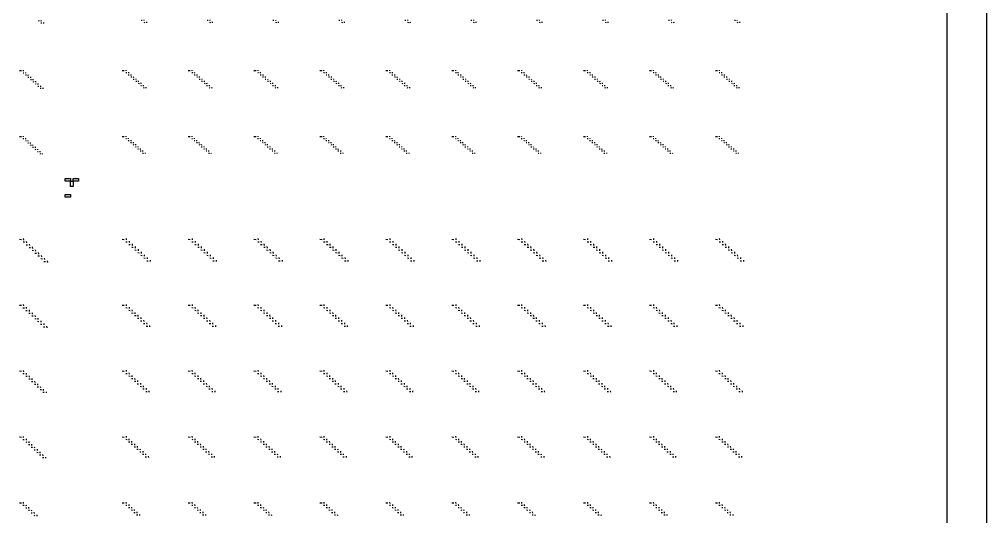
# Model space of a CAD drawing. Extents: x 0 to 300000, y 0 to 300000.
# Drawn here: x 226620 to 300000, y 150050 to 187790 of the extents above; entities that cross this region are included whole.
import ezdxf

# ---------------------------------------------------------------- set-up
doc = ezdxf.new("R2010")
doc.units = 0
doc.header["$MEASUREMENT"] = 0
doc.layers.get('0').update_dxf_attribs({"linetype": 'CONTINUOUS'})

msp = doc.modelspace()

# ---------------------------------------------------------------- linework, layer by layer
at = {"color": 7}
for p, q in [((228060, 187690), (228135, 187685)), ((228250, 187520), (228325, 187515)), ((228260, 187715), (228265, 187640)), ((228450, 187540), (228455, 187465)), ((235860, 187735), (235935, 187730)), ((236055, 187565), (236130, 187560)), ((236060, 187765), (236065, 187690)), ((236255, 187595), (236260, 187520)), ((240860, 187735), (240935, 187730)), ((241055, 187565), (241130, 187560)), ((241060, 187765), (241065, 187690)), ((241255, 187595), (241260, 187520)), ((245860, 187735), (245935, 187730)), ((246055, 187565), (246130, 187560)), ((246060, 187765), (246065, 187690)), ((246255, 187595), (246260, 187520)), ((250860, 187735), (250935, 187730)), ((251055, 187565), (251130, 187560)), ((251060, 187765), (251065, 187690)), ((251255, 187595), (251260, 187520)), ((255860, 187735), (255935, 187730)), ((256055, 187565), (256130, 187560)), ((256060, 187765), (256065, 187690)), ((256255, 187595), (256260, 187520)), ((260860, 187735), (260935, 187730)), ((261055, 187565), (261130, 187560)), ((261060, 187765), (261065, 187690)), ((261255, 187595), (261260, 187520)), ((265860, 187735), (265935, 187730)), ((266055, 187565), (266130, 187560)), ((266060, 187765), (266065, 187690)), ((266255, 187595), (266260, 187520)), ((270860, 187735), (270935, 187730)), ((271055, 187565), (271130, 187560)), ((271060, 187765), (271065, 187690)), ((271255, 187595), (271260, 187520)), ((275860, 187735), (275935, 187730)), ((276055, 187565), (276130, 187560)), ((276060, 187765), (276065, 187690)), ((276255, 187595), (276260, 187520)), ((280860, 187735), (280935, 187730)), ((281055, 187565), (281130, 187560)), ((281060, 187765), (281065, 187690)), ((281255, 187595), (281260, 187520)), ((226620, 183905), (226780, 183895)), ((226900, 183740), (226970, 183735)), ((226905, 183930), (226905, 183860)), ((227085, 183575), (227155, 183570)), ((227090, 183765), (227095, 183695)), ((227275, 183595), (227280, 183525)), ((234420, 183905), (234580, 183895)), ((234700, 183750), (234770, 183745)), ((234705, 183940), (234705, 183870)), ((234885, 183585), (234955, 183580)), ((234890, 183775), (234895, 183705)), ((235080, 183610), (235085, 183540)), ((235265, 183450), (235270, 183380)), ((239420, 183905), (239580, 183895)), ((239700, 183750), (239770, 183745)), ((239705, 183940), (239705, 183870)), ((239885, 183585), (239955, 183580)), ((239890, 183775), (239895, 183705)), ((240080, 183610), (240085, 183540)), ((240265, 183450), (240270, 183380)), ((244420, 183905), (244580, 183895)), ((244700, 183750), (244770, 183745)), ((244705, 183940), (244705, 183870)), ((244885, 183585), (244955, 183580)), ((244890, 183775), (244895, 183705)), ((245080, 183610), (245085, 183540)), ((245265, 183450), (245270, 183380)), ((249420, 183905), (249580, 183895)), ((249700, 183750), (249770, 183745)), ((249705, 183940), (249705, 183870)), ((249885, 183585), (249955, 183580)), ((249890, 183775), (249895, 183705)), ((250080, 183610), (250085, 183540)), ((250265, 183450), (250270, 183380)), ((254420, 183905), (254580, 183895)), ((254700, 183750), (254770, 183745)), ((254705, 183940), (254705, 183870)), ((254885, 183585), (254955, 183580)), ((254890, 183775), (254895, 183705)), ((255080, 183610), (255085, 183540)), ((255265, 183450), (255270, 183380)), ((259420, 183905), (259580, 183895)), ((259700, 183750), (259770, 183745)), ((259705, 183940), (259705, 183870)), ((259885, 183585), (259955, 183580)), ((259890, 183775), (259895, 183705)), ((260080, 183610), (260085, 183540)), ((260265, 183450), (260270, 183380)), ((264420, 183905), (264580, 183895)), ((264700, 183750), (264770, 183745)), ((264705, 183940), (264705, 183870)), ((264885, 183585), (264955, 183580)), ((264890, 183775), (264895, 183705)), ((265080, 183610), (265085, 183540)), ((265265, 183450), (265270, 183380)), ((269420, 183905), (269580, 183895)), ((269700, 183750), (269770, 183745)), ((269705, 183940), (269705, 183870)), ((269885, 183585), (269955, 183580)), ((269890, 183775), (269895, 183705)), ((270080, 183610), (270085, 183540)), ((270265, 183450), (270270, 183380)), ((274420, 183905), (274580, 183895)), ((274700, 183750), (274770, 183745)), ((274705, 183940), (274705, 183870)), ((274885, 183585), (274955, 183580)), ((274890, 183775), (274895, 183705)), ((275080, 183610), (275085, 183540)), ((275265, 183450), (275270, 183380)), ((279420, 183905), (279580, 183895)), ((279700, 183750), (279770, 183745)), ((279705, 183940), (279705, 183870)), ((279885, 183585), (279955, 183580)), ((279890, 183775), (279895, 183705)), ((280080, 183610), (280085, 183540)), ((280265, 183450), (280270, 183380)), ((227275, 183405), (227340, 183400)), ((227460, 183235), (227530, 183230)), ((227465, 183425), (227470, 183355)), ((227645, 183065), (227715, 183060)), ((227650, 183255), (227655, 183185)), ((227835, 182900), (227905, 182895)), ((227840, 183090), (227845, 183020)), ((228020, 182730), (228090, 182725)), ((228025, 182920), (228030, 182850)), ((228215, 182750), (228220, 182680)), ((235075, 183420), (235145, 183415)), ((235260, 183260), (235330, 183255)), ((235450, 183095), (235520, 183090)), ((235455, 183285), (235460, 183215)), ((235635, 182935), (235705, 182930)), ((235640, 183125), (235645, 183055)), ((235825, 182770), (235895, 182765)), ((235830, 182960), (235835, 182890)), ((236015, 182795), (236020, 182725)), ((240075, 183420), (240145, 183415)), ((240260, 183260), (240330, 183255)), ((240450, 183095), (240520, 183090)), ((240455, 183285), (240460, 183215)), ((240635, 182935), (240705, 182930)), ((240640, 183125), (240645, 183055)), ((240825, 182770), (240895, 182765)), ((240830, 182960), (240835, 182890)), ((241015, 182795), (241020, 182725)), ((245075, 183420), (245145, 183415)), ((245260, 183260), (245330, 183255)), ((245450, 183095), (245520, 183090)), ((245455, 183285), (245460, 183215)), ((245635, 182935), (245705, 182930)), ((245640, 183125), (245645, 183055)), ((245825, 182770), (245895, 182765)), ((245830, 182960), (245835, 182890)), ((246015, 182795), (246020, 182725)), ((250075, 183420), (250145, 183415)), ((250260, 183260), (250330, 183255)), ((250450, 183095), (250520, 183090)), ((250455, 183285), (250460, 183215)), ((250635, 182935), (250705, 182930)), ((250640, 183125), (250645, 183055)), ((250825, 182770), (250895, 182765)), ((250830, 182960), (250835, 182890)), ((251015, 182795), (251020, 182725)), ((255075, 183420), (255145, 183415)), ((255260, 183260), (255330, 183255)), ((255450, 183095), (255520, 183090)), ((255455, 183285), (255460, 183215)), ((255635, 182935), (255705, 182930)), ((255640, 183125), (255645, 183055)), ((255825, 182770), (255895, 182765)), ((255830, 182960), (255835, 182890)), ((256015, 182795), (256020, 182725)), ((260075, 183420), (260145, 183415)), ((260260, 183260), (260330, 183255)), ((260450, 183095), (260520, 183090)), ((260455, 183285), (260460, 183215)), ((260635, 182935), (260705, 182930)), ((260640, 183125), (260645, 183055)), ((260825, 182770), (260895, 182765)), ((260830, 182960), (260835, 182890)), ((261015, 182795), (261020, 182725)), ((265075, 183420), (265145, 183415)), ((265260, 183260), (265330, 183255)), ((265450, 183095), (265520, 183090)), ((265455, 183285), (265460, 183215)), ((265635, 182935), (265705, 182930)), ((265640, 183125), (265645, 183055)), ((265825, 182770), (265895, 182765)), ((265830, 182960), (265835, 182890)), ((266015, 182795), (266020, 182725)), ((270075, 183420), (270145, 183415)), ((270260, 183260), (270330, 183255)), ((270450, 183095), (270520, 183090)), ((270455, 183285), (270460, 183215)), ((270635, 182935), (270705, 182930)), ((270640, 183125), (270645, 183055)), ((270825, 182770), (270895, 182765)), ((270830, 182960), (270835, 182890)), ((271015, 182795), (271020, 182725)), ((275075, 183420), (275145, 183415)), ((275260, 183260), (275330, 183255)), ((275450, 183095), (275520, 183090)), ((275455, 183285), (275460, 183215)), ((275635, 182935), (275705, 182930)), ((275640, 183125), (275645, 183055)), ((275825, 182770), (275895, 182765)), ((275830, 182960), (275835, 182890)), ((276015, 182795), (276020, 182725)), ((280075, 183420), (280145, 183415)), ((280260, 183260), (280330, 183255)), ((280450, 183095), (280520, 183090)), ((280455, 183285), (280460, 183215)), ((280635, 182935), (280705, 182930)), ((280640, 183125), (280645, 183055)), ((280825, 182770), (280895, 182765)), ((280830, 182960), (280835, 182890)), ((281015, 182795), (281020, 182725)), ((228210, 182560), (228280, 182555)), ((228400, 182580), (228405, 182510)), ((236010, 182605), (236080, 182600)), ((236205, 182635), (236210, 182565)), ((241010, 182605), (241080, 182600)), ((241205, 182635), (241210, 182565)), ((246010, 182605), (246080, 182600)), ((246205, 182635), (246210, 182565)), ((251010, 182605), (251080, 182600)), ((251205, 182635), (251210, 182565)), ((256010, 182605), (256080, 182600)), ((256205, 182635), (256210, 182565)), ((261010, 182605), (261080, 182600)), ((261205, 182635), (261210, 182565)), ((266010, 182605), (266080, 182600)), ((266205, 182635), (266210, 182565)), ((271010, 182605), (271080, 182600)), ((271205, 182635), (271210, 182565)), ((276010, 182605), (276080, 182600)), ((276205, 182635), (276210, 182565)), ((281010, 182605), (281080, 182600)), ((281205, 182635), (281210, 182565)), ((226620, 178905), (226780, 178895)), ((226895, 178745), (226960, 178740)), ((226900, 178930), (226905, 178865)), ((227080, 178765), (227085, 178700)), ((227080, 178585), (227145, 178580)), ((227260, 178420), (227325, 178415)), ((227265, 178600), (227270, 178535)), ((227445, 178440), (227450, 178375)), ((234420, 178905), (234580, 178895)), ((234695, 178755), (234760, 178750)), ((234700, 178935), (234705, 178870)), ((234880, 178780), (234885, 178715)), ((234880, 178595), (234945, 178590)), ((235060, 178435), (235125, 178435)), ((235065, 178620), (235070, 178555)), ((235245, 178460), (235250, 178395)), ((239420, 178905), (239580, 178895)), ((239695, 178755), (239760, 178750)), ((239700, 178935), (239705, 178870)), ((239880, 178780), (239885, 178715)), ((239880, 178595), (239945, 178590)), ((240060, 178435), (240125, 178435)), ((240065, 178620), (240070, 178555)), ((240245, 178460), (240250, 178395)), ((244420, 178905), (244580, 178895)), ((244695, 178755), (244760, 178750)), ((244700, 178935), (244705, 178870)), ((244880, 178780), (244885, 178715)), ((244880, 178595), (244945, 178590)), ((245060, 178435), (245125, 178435)), ((245065, 178620), (245070, 178555)), ((245245, 178460), (245250, 178395)), ((249420, 178905), (249580, 178895)), ((249695, 178755), (249760, 178750)), ((249700, 178935), (249705, 178870)), ((249880, 178780), (249885, 178715)), ((249880, 178595), (249945, 178590)), ((250060, 178435), (250125, 178435)), ((250065, 178620), (250070, 178555)), ((250245, 178460), (250250, 178395)), ((254420, 178905), (254580, 178895)), ((254695, 178755), (254760, 178750)), ((254700, 178935), (254705, 178870)), ((254880, 178780), (254885, 178715)), ((254880, 178595), (254945, 178590)), ((255060, 178435), (255125, 178435)), ((255065, 178620), (255070, 178555)), ((255245, 178460), (255250, 178395)), ((259420, 178905), (259580, 178895)), ((259695, 178755), (259760, 178750)), ((259700, 178935), (259705, 178870)), ((259880, 178780), (259885, 178715)), ((259880, 178595), (259945, 178590)), ((260060, 178435), (260125, 178435)), ((260065, 178620), (260070, 178555)), ((260245, 178460), (260250, 178395)), ((264420, 178905), (264580, 178895)), ((264695, 178755), (264760, 178750)), ((264700, 178935), (264705, 178870)), ((264880, 178780), (264885, 178715)), ((264880, 178595), (264945, 178590)), ((265060, 178435), (265125, 178435)), ((265065, 178620), (265070, 178555)), ((265245, 178460), (265250, 178395)), ((269420, 178905), (269580, 178895)), ((269695, 178755), (269760, 178750)), ((269700, 178935), (269705, 178870)), ((269880, 178780), (269885, 178715)), ((269880, 178595), (269945, 178590)), ((270060, 178435), (270125, 178435)), ((270065, 178620), (270070, 178555)), ((270245, 178460), (270250, 178395)), ((274420, 178905), (274580, 178895)), ((274695, 178755), (274760, 178750)), ((274700, 178935), (274705, 178870)), ((274880, 178780), (274885, 178715)), ((274880, 178595), (274945, 178590)), ((275060, 178435), (275125, 178435)), ((275065, 178620), (275070, 178555)), ((275245, 178460), (275250, 178395)), ((279420, 178905), (279580, 178895)), ((279695, 178755), (279760, 178750)), ((279700, 178935), (279705, 178870)), ((279880, 178780), (279885, 178715)), ((279880, 178595), (279945, 178590)), ((280060, 178435), (280125, 178435)), ((280065, 178620), (280070, 178555)), ((280245, 178460), (280250, 178395)), ((227440, 178255), (227505, 178250)), ((227625, 178275), (227630, 178210)), ((227625, 178090), (227690, 178090)), ((227805, 177930), (227870, 177925)), ((227810, 178110), (227810, 178045)), ((227985, 177765), (228050, 177760)), ((227990, 177950), (227995, 177885)), ((228170, 177785), (228175, 177720)), ((228170, 177600), (228235, 177595)), ((228355, 177620), (228355, 177555)), ((235240, 178280), (235305, 178275)), ((235425, 178305), (235430, 178240)), ((235425, 178120), (235490, 178115)), ((235605, 177965), (235670, 177960)), ((235610, 178145), (235615, 178080)), ((235790, 177990), (235795, 177925)), ((235790, 177805), (235855, 177800)), ((235970, 177645), (236035, 177640)), ((235975, 177830), (235975, 177765)), ((236155, 177670), (236160, 177605)), ((240240, 178280), (240305, 178275)), ((240425, 178305), (240430, 178240)), ((240425, 178120), (240490, 178115)), ((240605, 177965), (240670, 177960)), ((240610, 178145), (240615, 178080)), ((240790, 177990), (240795, 177925)), ((240790, 177805), (240855, 177800)), ((240970, 177645), (241035, 177640)), ((240975, 177830), (240975, 177765)), ((241155, 177670), (241160, 177605)), ((245240, 178280), (245305, 178275)), ((245425, 178305), (245430, 178240)), ((245425, 178120), (245490, 178115)), ((245605, 177965), (245670, 177960)), ((245610, 178145), (245615, 178080)), ((245790, 177990), (245795, 177925)), ((245790, 177805), (245855, 177800)), ((245970, 177645), (246035, 177640)), ((245975, 177830), (245975, 177765)), ((246155, 177670), (246160, 177605)), ((250240, 178280), (250305, 178275)), ((250425, 178305), (250430, 178240)), ((250425, 178120), (250490, 178115)), ((250605, 177965), (250670, 177960)), ((250610, 178145), (250615, 178080)), ((250790, 177990), (250795, 177925)), ((250790, 177805), (250855, 177800)), ((250970, 177645), (251035, 177640)), ((250975, 177830), (250975, 177765)), ((251155, 177670), (251160, 177605)), ((255240, 178280), (255305, 178275)), ((255425, 178305), (255430, 178240)), ((255425, 178120), (255490, 178115)), ((255605, 177965), (255670, 177960)), ((255610, 178145), (255615, 178080)), ((255790, 177990), (255795, 177925)), ((255790, 177805), (255855, 177800)), ((255970, 177645), (256035, 177640)), ((255975, 177830), (255975, 177765)), ((256155, 177670), (256160, 177605)), ((260240, 178280), (260305, 178275)), ((260425, 178305), (260430, 178240)), ((260425, 178120), (260490, 178115)), ((260605, 177965), (260670, 177960)), ((260610, 178145), (260615, 178080)), ((260790, 177990), (260795, 177925)), ((260790, 177805), (260855, 177800)), ((260970, 177645), (261035, 177640)), ((260975, 177830), (260975, 177765)), ((261155, 177670), (261160, 177605)), ((265240, 178280), (265305, 178275)), ((265425, 178305), (265430, 178240)), ((265425, 178120), (265490, 178115)), ((265605, 177965), (265670, 177960)), ((265610, 178145), (265615, 178080)), ((265790, 177990), (265795, 177925)), ((265790, 177805), (265855, 177800)), ((265970, 177645), (266035, 177640)), ((265975, 177830), (265975, 177765)), ((266155, 177670), (266160, 177605)), ((270240, 178280), (270305, 178275)), ((270425, 178305), (270430, 178240)), ((270425, 178120), (270490, 178115)), ((270605, 177965), (270670, 177960)), ((270610, 178145), (270615, 178080)), ((270790, 177990), (270795, 177925)), ((270790, 177805), (270855, 177800)), ((270970, 177645), (271035, 177640)), ((270975, 177830), (270975, 177765)), ((271155, 177670), (271160, 177605)), ((275240, 178280), (275305, 178275)), ((275425, 178305), (275430, 178240)), ((275425, 178120), (275490, 178115)), ((275605, 177965), (275670, 177960)), ((275610, 178145), (275615, 178080)), ((275790, 177990), (275795, 177925)), ((275790, 177805), (275855, 177800)), ((275970, 177645), (276035, 177640)), ((275975, 177830), (275975, 177765)), ((276155, 177670), (276160, 177605)), ((280240, 178280), (280305, 178275)), ((280425, 178305), (280430, 178240)), ((280425, 178120), (280490, 178115)), ((280605, 177965), (280670, 177960)), ((280610, 178145), (280615, 178080)), ((280790, 177990), (280795, 177925)), ((280790, 177805), (280855, 177800)), ((280970, 177645), (281035, 177640)), ((280975, 177830), (280975, 177765)), ((281155, 177670), (281160, 177605)), ((226620, 171105), (226780, 171095)), ((226920, 171150), (226930, 171040)), ((234420, 171105), (234580, 171095)), ((234720, 171160), (234730, 171050)), ((239420, 171105), (239580, 171095)), ((239720, 171160), (239730, 171050)), ((244420, 171105), (244580, 171095)), ((244720, 171160), (244730, 171050)), ((249420, 171105), (249580, 171095)), ((249720, 171160), (249730, 171050)), ((254420, 171105), (254580, 171095)), ((254720, 171160), (254730, 171050)), ((259420, 171105), (259580, 171095)), ((259720, 171160), (259730, 171050)), ((264420, 171105), (264580, 171095)), ((264720, 171160), (264730, 171050)), ((269420, 171105), (269580, 171095)), ((269720, 171160), (269730, 171050)), ((274420, 171105), (274580, 171095)), ((274720, 171160), (274730, 171050)), ((279420, 171105), (279580, 171095)), ((279720, 171160), (279730, 171050)), ((226900, 170900), (227010, 170895)), ((227125, 170690), (227235, 170680)), ((227150, 170940), (227155, 170830)), ((227355, 170480), (227460, 170470)), ((227375, 170725), (227385, 170615)), ((227580, 170265), (227690, 170260)), ((227605, 170515), (227610, 170405)), ((227830, 170305), (227840, 170195)), ((234700, 170910), (234810, 170900)), ((234925, 170705), (235035, 170695)), ((234950, 170955), (234955, 170845)), ((235155, 170500), (235265, 170490)), ((235175, 170750), (235185, 170640)), ((235380, 170295), (235490, 170285)), ((235405, 170545), (235410, 170435)), ((235630, 170340), (235640, 170230)), ((239700, 170910), (239810, 170900)), ((239925, 170705), (240035, 170695)), ((239950, 170955), (239955, 170845)), ((240155, 170500), (240265, 170490)), ((240175, 170750), (240185, 170640)), ((240380, 170295), (240490, 170285)), ((240405, 170545), (240410, 170435)), ((240630, 170340), (240640, 170230)), ((244700, 170910), (244810, 170900)), ((244925, 170705), (245035, 170695)), ((244950, 170955), (244955, 170845)), ((245155, 170500), (245265, 170490)), ((245175, 170750), (245185, 170640)), ((245380, 170295), (245490, 170285)), ((245405, 170545), (245410, 170435)), ((245630, 170340), (245640, 170230)), ((249700, 170910), (249810, 170900)), ((249925, 170705), (250035, 170695)), ((249950, 170955), (249955, 170845)), ((250155, 170500), (250265, 170490)), ((250175, 170750), (250185, 170640)), ((250380, 170295), (250490, 170285)), ((250405, 170545), (250410, 170435)), ((250630, 170340), (250640, 170230)), ((254700, 170910), (254810, 170900)), ((254925, 170705), (255035, 170695)), ((254950, 170955), (254955, 170845)), ((255155, 170500), (255265, 170490)), ((255175, 170750), (255185, 170640)), ((255380, 170295), (255490, 170285)), ((255405, 170545), (255410, 170435)), ((255630, 170340), (255640, 170230)), ((259700, 170910), (259810, 170900)), ((259925, 170705), (260035, 170695)), ((259950, 170955), (259955, 170845)), ((260155, 170500), (260265, 170490)), ((260175, 170750), (260185, 170640)), ((260380, 170295), (260490, 170285)), ((260405, 170545), (260410, 170435)), ((260630, 170340), (260640, 170230)), ((264700, 170910), (264810, 170900)), ((264925, 170705), (265035, 170695)), ((264950, 170955), (264955, 170845)), ((265155, 170500), (265265, 170490)), ((265175, 170750), (265185, 170640)), ((265380, 170295), (265490, 170285)), ((265405, 170545), (265410, 170435)), ((265630, 170340), (265640, 170230)), ((269700, 170910), (269810, 170900)), ((269925, 170705), (270035, 170695)), ((269950, 170955), (269955, 170845)), ((270155, 170500), (270265, 170490)), ((270175, 170750), (270185, 170640)), ((270380, 170295), (270490, 170285)), ((270405, 170545), (270410, 170435)), ((270630, 170340), (270640, 170230)), ((274700, 170910), (274810, 170900)), ((274925, 170705), (275035, 170695)), ((274950, 170955), (274955, 170845)), ((275155, 170500), (275265, 170490)), ((275175, 170750), (275185, 170640)), ((275380, 170295), (275490, 170285)), ((275405, 170545), (275410, 170435)), ((275630, 170340), (275640, 170230)), ((279700, 170910), (279810, 170900)), ((279925, 170705), (280035, 170695)), ((279950, 170955), (279955, 170845)), ((280155, 170500), (280265, 170490)), ((280175, 170750), (280185, 170640)), ((280380, 170295), (280490, 170285)), ((280405, 170545), (280410, 170435)), ((280630, 170340), (280640, 170230)), ((227805, 170055), (227915, 170045)), ((228035, 169840), (228145, 169835)), ((228060, 170090), (228065, 169980)), ((228260, 169630), (228370, 169620)), ((228285, 169880), (228295, 169770)), ((228515, 169665), (228520, 169555)), ((235610, 170090), (235720, 170080)), ((235835, 169885), (235945, 169875)), ((235860, 170135), (235865, 170025)), ((236065, 169680), (236175, 169670)), ((236085, 169930), (236095, 169820)), ((236315, 169725), (236325, 169615)), ((236545, 169520), (236550, 169410)), ((240610, 170090), (240720, 170080)), ((240835, 169885), (240945, 169875)), ((240860, 170135), (240865, 170025)), ((241065, 169680), (241175, 169670)), ((241085, 169930), (241095, 169820)), ((241315, 169725), (241325, 169615)), ((241545, 169520), (241550, 169410)), ((245610, 170090), (245720, 170080)), ((245835, 169885), (245945, 169875)), ((245860, 170135), (245865, 170025)), ((246065, 169680), (246175, 169670)), ((246085, 169930), (246095, 169820)), ((246315, 169725), (246325, 169615)), ((246545, 169520), (246550, 169410)), ((250610, 170090), (250720, 170080)), ((250835, 169885), (250945, 169875)), ((250860, 170135), (250865, 170025)), ((251065, 169680), (251175, 169670)), ((251085, 169930), (251095, 169820)), ((251315, 169725), (251325, 169615)), ((251545, 169520), (251550, 169410)), ((255610, 170090), (255720, 170080)), ((255835, 169885), (255945, 169875)), ((255860, 170135), (255865, 170025)), ((256065, 169680), (256175, 169670)), ((256085, 169930), (256095, 169820)), ((256315, 169725), (256325, 169615)), ((256545, 169520), (256550, 169410)), ((260610, 170090), (260720, 170080)), ((260835, 169885), (260945, 169875)), ((260860, 170135), (260865, 170025)), ((261065, 169680), (261175, 169670)), ((261085, 169930), (261095, 169820)), ((261315, 169725), (261325, 169615)), ((261545, 169520), (261550, 169410)), ((265610, 170090), (265720, 170080)), ((265835, 169885), (265945, 169875)), ((265860, 170135), (265865, 170025)), ((266065, 169680), (266175, 169670)), ((266085, 169930), (266095, 169820)), ((266315, 169725), (266325, 169615)), ((266545, 169520), (266550, 169410)), ((270610, 170090), (270720, 170080)), ((270835, 169885), (270945, 169875)), ((270860, 170135), (270865, 170025)), ((271065, 169680), (271175, 169670)), ((271085, 169930), (271095, 169820)), ((271315, 169725), (271325, 169615)), ((271545, 169520), (271550, 169410)), ((275610, 170090), (275720, 170080)), ((275835, 169885), (275945, 169875)), ((275860, 170135), (275865, 170025)), ((276065, 169680), (276175, 169670)), ((276085, 169930), (276095, 169820)), ((276315, 169725), (276325, 169615)), ((276545, 169520), (276550, 169410)), ((280610, 170090), (280720, 170080)), ((280835, 169885), (280945, 169875)), ((280860, 170135), (280865, 170025)), ((281065, 169680), (281175, 169670)), ((281085, 169930), (281095, 169820)), ((281315, 169725), (281325, 169615)), ((281545, 169520), (281550, 169410)), ((228490, 169420), (228600, 169410)), ((228740, 169455), (228750, 169345)), ((236290, 169475), (236400, 169465)), ((241290, 169475), (241400, 169465)), ((246290, 169475), (246400, 169465)), ((251290, 169475), (251400, 169465)), ((256290, 169475), (256400, 169465)), ((261290, 169475), (261400, 169465)), ((266290, 169475), (266400, 169465)), ((271290, 169475), (271400, 169465)), ((276290, 169475), (276400, 169465)), ((281290, 169475), (281400, 169465)), ((226620, 166105), (226780, 166095)), ((226895, 165905), (227000, 165900)), ((226920, 166150), (226925, 166045)), ((227140, 165940), (227150, 165835)), ((234420, 166105), (234580, 166095)), ((234695, 165915), (234800, 165905)), ((234720, 166155), (234725, 166050)), ((234940, 165955), (234950, 165850)), ((239420, 166105), (239580, 166095)), ((239695, 165915), (239800, 165905)), ((239720, 166155), (239725, 166050)), ((239940, 165955), (239950, 165850)), ((244420, 166105), (244580, 166095)), ((244695, 165915), (244800, 165905)), ((244720, 166155), (244725, 166050)), ((244940, 165955), (244950, 165850)), ((249420, 166105), (249580, 166095)), ((249695, 165915), (249800, 165905)), ((249720, 166155), (249725, 166050)), ((249940, 165955), (249950, 165850)), ((254420, 166105), (254580, 166095)), ((254695, 165915), (254800, 165905)), ((254720, 166155), (254725, 166050)), ((254940, 165955), (254950, 165850)), ((259420, 166105), (259580, 166095)), ((259695, 165915), (259800, 165905)), ((259720, 166155), (259725, 166050)), ((259940, 165955), (259950, 165850)), ((264420, 166105), (264580, 166095)), ((264695, 165915), (264800, 165905)), ((264720, 166155), (264725, 166050)), ((264940, 165955), (264950, 165850)), ((269420, 166105), (269580, 166095)), ((269695, 165915), (269800, 165905)), ((269720, 166155), (269725, 166050)), ((269940, 165955), (269950, 165850)), ((274420, 166105), (274580, 166095)), ((274695, 165915), (274800, 165905)), ((274720, 166155), (274725, 166050)), ((274940, 165955), (274950, 165850)), ((279420, 166105), (279580, 166095)), ((279695, 165915), (279800, 165905)), ((279720, 166155), (279725, 166050)), ((279940, 165955), (279950, 165850)), ((227120, 165700), (227225, 165695)), ((227340, 165495), (227445, 165485)), ((227360, 165735), (227370, 165630)), ((227560, 165285), (227665, 165280)), ((227585, 165530), (227590, 165425)), ((227805, 165320), (227815, 165215)), ((228025, 165115), (228035, 165010)), ((234920, 165715), (235025, 165705)), ((235140, 165515), (235245, 165505)), ((235165, 165755), (235170, 165650)), ((235365, 165315), (235470, 165305)), ((235385, 165555), (235390, 165450)), ((235585, 165115), (235690, 165105)), ((235605, 165355), (235615, 165250)), ((235830, 165155), (235835, 165050)), ((239920, 165715), (240025, 165705)), ((240140, 165515), (240245, 165505)), ((240165, 165755), (240170, 165650)), ((240365, 165315), (240470, 165305)), ((240385, 165555), (240390, 165450)), ((240585, 165115), (240690, 165105)), ((240605, 165355), (240615, 165250)), ((240830, 165155), (240835, 165050)), ((244920, 165715), (245025, 165705)), ((245140, 165515), (245245, 165505)), ((245165, 165755), (245170, 165650)), ((245365, 165315), (245470, 165305)), ((245385, 165555), (245390, 165450)), ((245585, 165115), (245690, 165105)), ((245605, 165355), (245615, 165250)), ((245830, 165155), (245835, 165050)), ((249920, 165715), (250025, 165705)), ((250140, 165515), (250245, 165505)), ((250165, 165755), (250170, 165650)), ((250365, 165315), (250470, 165305)), ((250385, 165555), (250390, 165450)), ((250585, 165115), (250690, 165105)), ((250605, 165355), (250615, 165250)), ((250830, 165155), (250835, 165050)), ((254920, 165715), (255025, 165705)), ((255140, 165515), (255245, 165505)), ((255165, 165755), (255170, 165650)), ((255365, 165315), (255470, 165305)), ((255385, 165555), (255390, 165450)), ((255585, 165115), (255690, 165105)), ((255605, 165355), (255615, 165250)), ((255830, 165155), (255835, 165050)), ((259920, 165715), (260025, 165705)), ((260140, 165515), (260245, 165505)), ((260165, 165755), (260170, 165650)), ((260365, 165315), (260470, 165305)), ((260385, 165555), (260390, 165450)), ((260585, 165115), (260690, 165105)), ((260605, 165355), (260615, 165250)), ((260830, 165155), (260835, 165050)), ((264920, 165715), (265025, 165705)), ((265140, 165515), (265245, 165505)), ((265165, 165755), (265170, 165650)), ((265365, 165315), (265470, 165305)), ((265385, 165555), (265390, 165450)), ((265585, 165115), (265690, 165105)), ((265605, 165355), (265615, 165250)), ((265830, 165155), (265835, 165050)), ((269920, 165715), (270025, 165705)), ((270140, 165515), (270245, 165505)), ((270165, 165755), (270170, 165650)), ((270365, 165315), (270470, 165305)), ((270385, 165555), (270390, 165450)), ((270585, 165115), (270690, 165105)), ((270605, 165355), (270615, 165250)), ((270830, 165155), (270835, 165050)), ((274920, 165715), (275025, 165705)), ((275140, 165515), (275245, 165505)), ((275165, 165755), (275170, 165650)), ((275365, 165315), (275470, 165305)), ((275385, 165555), (275390, 165450)), ((275585, 165115), (275690, 165105)), ((275605, 165355), (275615, 165250)), ((275830, 165155), (275835, 165050)), ((279920, 165715), (280025, 165705)), ((280140, 165515), (280245, 165505)), ((280165, 165755), (280170, 165650)), ((280365, 165315), (280470, 165305)), ((280385, 165555), (280390, 165450)), ((280585, 165115), (280690, 165105)), ((280605, 165355), (280615, 165250)), ((280830, 165155), (280835, 165050)), ((227785, 165080), (227890, 165075)), ((228005, 164875), (228110, 164865)), ((228225, 164665), (228330, 164660)), ((228250, 164910), (228255, 164805)), ((228450, 164460), (228555, 164450)), ((228470, 164700), (228480, 164595)), ((228690, 164495), (228700, 164390)), ((235805, 164915), (235910, 164910)), ((236030, 164715), (236135, 164710)), ((236050, 164955), (236060, 164850)), ((236250, 164515), (236355, 164510)), ((236275, 164755), (236280, 164650)), ((236495, 164555), (236500, 164450)), ((240805, 164915), (240910, 164910)), ((241030, 164715), (241135, 164710)), ((241050, 164955), (241060, 164850)), ((241250, 164515), (241355, 164510)), ((241275, 164755), (241280, 164650)), ((241495, 164555), (241500, 164450)), ((245805, 164915), (245910, 164910)), ((246030, 164715), (246135, 164710)), ((246050, 164955), (246060, 164850)), ((246250, 164515), (246355, 164510)), ((246275, 164755), (246280, 164650)), ((246495, 164555), (246500, 164450)), ((250805, 164915), (250910, 164910)), ((251030, 164715), (251135, 164710)), ((251050, 164955), (251060, 164850)), ((251250, 164515), (251355, 164510)), ((251275, 164755), (251280, 164650)), ((251495, 164555), (251500, 164450)), ((255805, 164915), (255910, 164910)), ((256030, 164715), (256135, 164710)), ((256050, 164955), (256060, 164850)), ((256250, 164515), (256355, 164510)), ((256275, 164755), (256280, 164650)), ((256495, 164555), (256500, 164450)), ((260805, 164915), (260910, 164910)), ((261030, 164715), (261135, 164710)), ((261050, 164955), (261060, 164850)), ((261250, 164515), (261355, 164510)), ((261275, 164755), (261280, 164650)), ((261495, 164555), (261500, 164450)), ((265805, 164915), (265910, 164910)), ((266030, 164715), (266135, 164710)), ((266050, 164955), (266060, 164850)), ((266250, 164515), (266355, 164510)), ((266275, 164755), (266280, 164650)), ((266495, 164555), (266500, 164450)), ((270805, 164915), (270910, 164910)), ((271030, 164715), (271135, 164710)), ((271050, 164955), (271060, 164850)), ((271250, 164515), (271355, 164510)), ((271275, 164755), (271280, 164650)), ((271495, 164555), (271500, 164450)), ((275805, 164915), (275910, 164910)), ((276030, 164715), (276135, 164710)), ((276050, 164955), (276060, 164850)), ((276250, 164515), (276355, 164510)), ((276275, 164755), (276280, 164650)), ((276495, 164555), (276500, 164450)), ((280805, 164915), (280910, 164910)), ((281030, 164715), (281135, 164710)), ((281050, 164955), (281060, 164850)), ((281250, 164515), (281355, 164510)), ((281275, 164755), (281280, 164650)), ((281495, 164555), (281500, 164450)), ((226620, 161105), (226780, 161095)), ((226895, 160910), (226995, 160905)), ((226915, 161145), (226925, 161045)), ((227115, 160710), (227210, 160705)), ((227130, 160945), (227140, 160845)), ((227350, 160745), (227355, 160645)), ((234420, 161105), (234580, 161095)), ((234695, 160920), (234795, 160910)), ((234715, 161155), (234725, 161055)), ((234915, 160725), (235015, 160715)), ((234935, 160960), (234940, 160860)), ((235150, 160765), (235155, 160665)), ((239420, 161105), (239580, 161095)), ((239695, 160920), (239795, 160910)), ((239715, 161155), (239725, 161055)), ((239915, 160725), (240015, 160715)), ((239935, 160960), (239940, 160860)), ((240150, 160765), (240155, 160665)), ((244420, 161105), (244580, 161095)), ((244695, 160920), (244795, 160910)), ((244715, 161155), (244725, 161055)), ((244915, 160725), (245015, 160715)), ((244935, 160960), (244940, 160860)), ((245150, 160765), (245155, 160665)), ((249420, 161105), (249580, 161095)), ((249695, 160920), (249795, 160910)), ((249715, 161155), (249725, 161055)), ((249915, 160725), (250015, 160715)), ((249935, 160960), (249940, 160860)), ((250150, 160765), (250155, 160665)), ((254420, 161105), (254580, 161095)), ((254695, 160920), (254795, 160910)), ((254715, 161155), (254725, 161055)), ((254915, 160725), (255015, 160715)), ((254935, 160960), (254940, 160860)), ((255150, 160765), (255155, 160665)), ((259420, 161105), (259580, 161095)), ((259695, 160920), (259795, 160910)), ((259715, 161155), (259725, 161055)), ((259915, 160725), (260015, 160715)), ((259935, 160960), (259940, 160860)), ((260150, 160765), (260155, 160665)), ((264420, 161105), (264580, 161095)), ((264695, 160920), (264795, 160910)), ((264715, 161155), (264725, 161055)), ((264915, 160725), (265015, 160715)), ((264935, 160960), (264940, 160860)), ((265150, 160765), (265155, 160665)), ((269420, 161105), (269580, 161095)), ((269695, 160920), (269795, 160910)), ((269715, 161155), (269725, 161055)), ((269915, 160725), (270015, 160715)), ((269935, 160960), (269940, 160860)), ((270150, 160765), (270155, 160665)), ((274420, 161105), (274580, 161095)), ((274695, 160920), (274795, 160910)), ((274715, 161155), (274725, 161055)), ((274915, 160725), (275015, 160715)), ((274935, 160960), (274940, 160860)), ((275150, 160765), (275155, 160665)), ((279420, 161105), (279580, 161095)), ((279695, 160920), (279795, 160910)), ((279715, 161155), (279725, 161055)), ((279915, 160725), (280015, 160715)), ((279935, 160960), (279940, 160860)), ((280150, 160765), (280155, 160665)), ((227330, 160510), (227430, 160500)), ((227545, 160305), (227645, 160300)), ((227565, 160540), (227570, 160440)), ((227760, 160105), (227860, 160100)), ((227780, 160340), (227785, 160240)), ((227995, 160140), (228005, 160040)), ((235130, 160530), (235230, 160525)), ((235345, 160335), (235445, 160330)), ((235365, 160570), (235370, 160470)), ((235560, 160140), (235660, 160135)), ((235580, 160375), (235590, 160275)), ((235800, 160180), (235805, 160080)), ((236015, 159985), (236020, 159885)), ((240130, 160530), (240230, 160525)), ((240345, 160335), (240445, 160330)), ((240365, 160570), (240370, 160470)), ((240560, 160140), (240660, 160135)), ((240580, 160375), (240590, 160275)), ((240800, 160180), (240805, 160080)), ((241015, 159985), (241020, 159885)), ((245130, 160530), (245230, 160525)), ((245345, 160335), (245445, 160330)), ((245365, 160570), (245370, 160470)), ((245560, 160140), (245660, 160135)), ((245580, 160375), (245590, 160275)), ((245800, 160180), (245805, 160080)), ((246015, 159985), (246020, 159885)), ((250130, 160530), (250230, 160525)), ((250345, 160335), (250445, 160330)), ((250365, 160570), (250370, 160470)), ((250560, 160140), (250660, 160135)), ((250580, 160375), (250590, 160275)), ((250800, 160180), (250805, 160080)), ((251015, 159985), (251020, 159885)), ((255130, 160530), (255230, 160525)), ((255345, 160335), (255445, 160330)), ((255365, 160570), (255370, 160470)), ((255560, 160140), (255660, 160135)), ((255580, 160375), (255590, 160275)), ((255800, 160180), (255805, 160080)), ((256015, 159985), (256020, 159885)), ((260130, 160530), (260230, 160525)), ((260345, 160335), (260445, 160330)), ((260365, 160570), (260370, 160470)), ((260560, 160140), (260660, 160135)), ((260580, 160375), (260590, 160275)), ((260800, 160180), (260805, 160080)), ((261015, 159985), (261020, 159885)), ((265130, 160530), (265230, 160525)), ((265345, 160335), (265445, 160330)), ((265365, 160570), (265370, 160470)), ((265560, 160140), (265660, 160135)), ((265580, 160375), (265590, 160275)), ((265800, 160180), (265805, 160080)), ((266015, 159985), (266020, 159885)), ((270130, 160530), (270230, 160525)), ((270345, 160335), (270445, 160330)), ((270365, 160570), (270370, 160470)), ((270560, 160140), (270660, 160135)), ((270580, 160375), (270590, 160275)), ((270800, 160180), (270805, 160080)), ((271015, 159985), (271020, 159885)), ((275130, 160530), (275230, 160525)), ((275345, 160335), (275445, 160330)), ((275365, 160570), (275370, 160470)), ((275560, 160140), (275660, 160135)), ((275580, 160375), (275590, 160275)), ((275800, 160180), (275805, 160080)), ((276015, 159985), (276020, 159885)), ((280130, 160530), (280230, 160525)), ((280345, 160335), (280445, 160330)), ((280365, 160570), (280370, 160470)), ((280560, 160140), (280660, 160135)), ((280580, 160375), (280590, 160275)), ((280800, 160180), (280805, 160080)), ((281015, 159985), (281020, 159885)), ((227975, 159905), (228075, 159895)), ((228190, 159705), (228290, 159695)), ((228210, 159940), (228220, 159840)), ((228410, 159500), (228510, 159495)), ((228430, 159735), (228435, 159635)), ((228645, 159535), (228650, 159435)), ((235780, 159945), (235880, 159940)), ((235995, 159750), (236095, 159745)), ((236210, 159555), (236310, 159550)), ((236230, 159790), (236240, 159690)), ((236445, 159595), (236455, 159495)), ((240780, 159945), (240880, 159940)), ((240995, 159750), (241095, 159745)), ((241210, 159555), (241310, 159550)), ((241230, 159790), (241240, 159690)), ((241445, 159595), (241455, 159495)), ((245780, 159945), (245880, 159940)), ((245995, 159750), (246095, 159745)), ((246210, 159555), (246310, 159550)), ((246230, 159790), (246240, 159690)), ((246445, 159595), (246455, 159495)), ((250780, 159945), (250880, 159940)), ((250995, 159750), (251095, 159745)), ((251210, 159555), (251310, 159550)), ((251230, 159790), (251240, 159690)), ((251445, 159595), (251455, 159495)), ((255780, 159945), (255880, 159940)), ((255995, 159750), (256095, 159745)), ((256210, 159555), (256310, 159550)), ((256230, 159790), (256240, 159690)), ((256445, 159595), (256455, 159495)), ((260780, 159945), (260880, 159940)), ((260995, 159750), (261095, 159745)), ((261210, 159555), (261310, 159550)), ((261230, 159790), (261240, 159690)), ((261445, 159595), (261455, 159495)), ((265780, 159945), (265880, 159940)), ((265995, 159750), (266095, 159745)), ((266210, 159555), (266310, 159550)), ((266230, 159790), (266240, 159690)), ((266445, 159595), (266455, 159495)), ((270780, 159945), (270880, 159940)), ((270995, 159750), (271095, 159745)), ((271210, 159555), (271310, 159550)), ((271230, 159790), (271240, 159690)), ((271445, 159595), (271455, 159495)), ((275780, 159945), (275880, 159940)), ((275995, 159750), (276095, 159745)), ((276210, 159555), (276310, 159550)), ((276230, 159790), (276240, 159690)), ((276445, 159595), (276455, 159495)), ((280780, 159945), (280880, 159940)), ((280995, 159750), (281095, 159745)), ((281210, 159555), (281310, 159550)), ((281230, 159790), (281240, 159690)), ((281445, 159595), (281455, 159495)), ((226620, 156105), (226780, 156095)), ((226895, 155915), (226990, 155910)), ((226915, 156145), (226920, 156050)), ((227105, 155720), (227200, 155715)), ((227125, 155945), (227130, 155855)), ((227335, 155750), (227340, 155655)), ((234420, 156105), (234580, 156095)), ((234695, 155925), (234790, 155915)), ((234715, 156150), (234720, 156055)), ((234905, 155735), (235000, 155730)), ((234925, 155960), (234930, 155865)), ((235135, 155770), (235140, 155675)), ((235345, 155580), (235355, 155485)), ((239420, 156105), (239580, 156095)), ((239695, 155925), (239790, 155915)), ((239715, 156150), (239720, 156055)), ((239905, 155735), (240000, 155730)), ((239925, 155960), (239930, 155865)), ((240135, 155770), (240140, 155675)), ((240345, 155580), (240355, 155485)), ((244420, 156105), (244580, 156095)), ((244695, 155925), (244790, 155915)), ((244715, 156150), (244720, 156055)), ((244905, 155735), (245000, 155730)), ((244925, 155960), (244930, 155865)), ((245135, 155770), (245140, 155675)), ((245345, 155580), (245355, 155485)), ((249420, 156105), (249580, 156095)), ((249695, 155925), (249790, 155915)), ((249715, 156150), (249720, 156055)), ((249905, 155735), (250000, 155730)), ((249925, 155960), (249930, 155865)), ((250135, 155770), (250140, 155675)), ((250345, 155580), (250355, 155485)), ((254420, 156105), (254580, 156095)), ((254695, 155925), (254790, 155915)), ((254715, 156150), (254720, 156055)), ((254905, 155735), (255000, 155730)), ((254925, 155960), (254930, 155865)), ((255135, 155770), (255140, 155675)), ((255345, 155580), (255355, 155485)), ((259420, 156105), (259580, 156095)), ((259695, 155925), (259790, 155915)), ((259715, 156150), (259720, 156055)), ((259905, 155735), (260000, 155730)), ((259925, 155960), (259930, 155865)), ((260135, 155770), (260140, 155675)), ((260345, 155580), (260355, 155485)), ((264420, 156105), (264580, 156095)), ((264695, 155925), (264790, 155915)), ((264715, 156150), (264720, 156055)), ((264905, 155735), (265000, 155730)), ((264925, 155960), (264930, 155865)), ((265135, 155770), (265140, 155675)), ((265345, 155580), (265355, 155485)), ((269420, 156105), (269580, 156095)), ((269695, 155925), (269790, 155915)), ((269715, 156150), (269720, 156055)), ((269905, 155735), (270000, 155730)), ((269925, 155960), (269930, 155865)), ((270135, 155770), (270140, 155675)), ((270345, 155580), (270355, 155485)), ((274420, 156105), (274580, 156095)), ((274695, 155925), (274790, 155915)), ((274715, 156150), (274720, 156055)), ((274905, 155735), (275000, 155730)), ((274925, 155960), (274930, 155865)), ((275135, 155770), (275140, 155675)), ((275345, 155580), (275355, 155485)), ((279420, 156105), (279580, 156095)), ((279695, 155925), (279790, 155915)), ((279715, 156150), (279720, 156055)), ((279905, 155735), (280000, 155730)), ((279925, 155960), (279930, 155865)), ((280135, 155770), (280140, 155675)), ((280345, 155580), (280355, 155485)), ((227315, 155525), (227410, 155515)), ((227525, 155330), (227620, 155320)), ((227545, 155555), (227550, 155460)), ((227735, 155130), (227830, 155125)), ((227755, 155360), (227760, 155265)), ((227945, 154935), (228040, 154930)), ((227965, 155165), (227970, 155070)), ((228175, 154965), (228185, 154870)), ((235115, 155545), (235210, 155540)), ((235330, 155355), (235425, 155350)), ((235540, 155165), (235635, 155160)), ((235555, 155395), (235565, 155300)), ((235750, 154975), (235845, 154970)), ((235765, 155205), (235775, 155110)), ((235980, 155015), (235985, 154920)), ((240115, 155545), (240210, 155540)), ((240330, 155355), (240425, 155350)), ((240540, 155165), (240635, 155160)), ((240555, 155395), (240565, 155300)), ((240750, 154975), (240845, 154970)), ((240765, 155205), (240775, 155110)), ((240980, 155015), (240985, 154920)), ((245115, 155545), (245210, 155540)), ((245330, 155355), (245425, 155350)), ((245540, 155165), (245635, 155160)), ((245555, 155395), (245565, 155300)), ((245750, 154975), (245845, 154970)), ((245765, 155205), (245775, 155110)), ((245980, 155015), (245985, 154920)), ((250115, 155545), (250210, 155540)), ((250330, 155355), (250425, 155350)), ((250540, 155165), (250635, 155160)), ((250555, 155395), (250565, 155300)), ((250750, 154975), (250845, 154970)), ((250765, 155205), (250775, 155110)), ((250980, 155015), (250985, 154920)), ((255115, 155545), (255210, 155540)), ((255330, 155355), (255425, 155350)), ((255540, 155165), (255635, 155160)), ((255555, 155395), (255565, 155300)), ((255750, 154975), (255845, 154970)), ((255765, 155205), (255775, 155110)), ((255980, 155015), (255985, 154920)), ((260115, 155545), (260210, 155540)), ((260330, 155355), (260425, 155350)), ((260540, 155165), (260635, 155160)), ((260555, 155395), (260565, 155300)), ((260750, 154975), (260845, 154970)), ((260765, 155205), (260775, 155110)), ((260980, 155015), (260985, 154920)), ((265115, 155545), (265210, 155540)), ((265330, 155355), (265425, 155350)), ((265540, 155165), (265635, 155160)), ((265555, 155395), (265565, 155300)), ((265750, 154975), (265845, 154970)), ((265765, 155205), (265775, 155110)), ((265980, 155015), (265985, 154920)), ((270115, 155545), (270210, 155540)), ((270330, 155355), (270425, 155350)), ((270540, 155165), (270635, 155160)), ((270555, 155395), (270565, 155300)), ((270750, 154975), (270845, 154970)), ((270765, 155205), (270775, 155110)), ((270980, 155015), (270985, 154920)), ((275115, 155545), (275210, 155540)), ((275330, 155355), (275425, 155350)), ((275540, 155165), (275635, 155160)), ((275555, 155395), (275565, 155300)), ((275750, 154975), (275845, 154970)), ((275765, 155205), (275775, 155110)), ((275980, 155015), (275985, 154920)), ((280115, 155545), (280210, 155540)), ((280330, 155355), (280425, 155350)), ((280540, 155165), (280635, 155160)), ((280555, 155395), (280565, 155300)), ((280750, 154975), (280845, 154970)), ((280765, 155205), (280775, 155110)), ((280980, 155015), (280985, 154920)), ((228160, 154740), (228250, 154735)), ((228370, 154545), (228465, 154535)), ((228385, 154770), (228395, 154675)), ((228595, 154575), (228605, 154480)), ((235960, 154785), (236055, 154780)), ((236170, 154595), (236265, 154590)), ((236190, 154825), (236195, 154730)), ((236400, 154635), (236405, 154540)), ((240960, 154785), (241055, 154780)), ((241170, 154595), (241265, 154590)), ((241190, 154825), (241195, 154730)), ((241400, 154635), (241405, 154540)), ((245960, 154785), (246055, 154780)), ((246170, 154595), (246265, 154590)), ((246190, 154825), (246195, 154730)), ((246400, 154635), (246405, 154540)), ((250960, 154785), (251055, 154780)), ((251170, 154595), (251265, 154590)), ((251190, 154825), (251195, 154730)), ((251400, 154635), (251405, 154540)), ((255960, 154785), (256055, 154780)), ((256170, 154595), (256265, 154590)), ((256190, 154825), (256195, 154730)), ((256400, 154635), (256405, 154540)), ((260960, 154785), (261055, 154780)), ((261170, 154595), (261265, 154590)), ((261190, 154825), (261195, 154730)), ((261400, 154635), (261405, 154540)), ((265960, 154785), (266055, 154780)), ((266170, 154595), (266265, 154590)), ((266190, 154825), (266195, 154730)), ((266400, 154635), (266405, 154540)), ((270960, 154785), (271055, 154780)), ((271170, 154595), (271265, 154590)), ((271190, 154825), (271195, 154730)), ((271400, 154635), (271405, 154540)), ((275960, 154785), (276055, 154780)), ((276170, 154595), (276265, 154590)), ((276190, 154825), (276195, 154730)), ((276400, 154635), (276405, 154540)), ((280960, 154785), (281055, 154780)), ((281170, 154595), (281265, 154590)), ((281190, 154825), (281195, 154730)), ((281400, 154635), (281405, 154540)), ((226620, 151105), (226780, 151095)), ((226895, 150920), (226985, 150915)), ((226910, 151140), (226920, 151050)), ((227100, 150730), (227190, 150725)), ((227115, 150950), (227125, 150860)), ((227305, 150540), (227395, 150535)), ((227320, 150760), (227325, 150670)), ((227525, 150570), (227530, 150480)), ((234420, 151105), (234580, 151095)), ((234695, 150930), (234785, 150920)), ((234710, 151150), (234720, 151060)), ((234900, 150745), (234990, 150740)), ((234915, 150965), (234925, 150875)), ((235105, 150560), (235195, 150555)), ((235120, 150780), (235130, 150690)), ((235325, 150595), (235335, 150505)), ((239420, 151105), (239580, 151095)), ((239695, 150930), (239785, 150920)), ((239710, 151150), (239720, 151060)), ((239900, 150745), (239990, 150740)), ((239915, 150965), (239925, 150875)), ((240105, 150560), (240195, 150555)), ((240120, 150780), (240130, 150690)), ((240325, 150595), (240335, 150505)), ((244420, 151105), (244580, 151095)), ((244695, 150930), (244785, 150920)), ((244710, 151150), (244720, 151060)), ((244900, 150745), (244990, 150740)), ((244915, 150965), (244925, 150875)), ((245105, 150560), (245195, 150555)), ((245120, 150780), (245130, 150690)), ((245325, 150595), (245335, 150505)), ((249420, 151105), (249580, 151095)), ((249695, 150930), (249785, 150920)), ((249710, 151150), (249720, 151060)), ((249900, 150745), (249990, 150740)), ((249915, 150965), (249925, 150875)), ((250105, 150560), (250195, 150555)), ((250120, 150780), (250130, 150690)), ((250325, 150595), (250335, 150505)), ((254420, 151105), (254580, 151095)), ((254695, 150930), (254785, 150920)), ((254710, 151150), (254720, 151060)), ((254900, 150745), (254990, 150740)), ((254915, 150965), (254925, 150875)), ((255105, 150560), (255195, 150555)), ((255120, 150780), (255130, 150690)), ((255325, 150595), (255335, 150505)), ((259420, 151105), (259580, 151095)), ((259695, 150930), (259785, 150920)), ((259710, 151150), (259720, 151060)), ((259900, 150745), (259990, 150740)), ((259915, 150965), (259925, 150875)), ((260105, 150560), (260195, 150555)), ((260120, 150780), (260130, 150690)), ((260325, 150595), (260335, 150505)), ((264420, 151105), (264580, 151095)), ((264695, 150930), (264785, 150920)), ((264710, 151150), (264720, 151060)), ((264900, 150745), (264990, 150740)), ((264915, 150965), (264925, 150875)), ((265105, 150560), (265195, 150555)), ((265120, 150780), (265130, 150690)), ((265325, 150595), (265335, 150505)), ((269420, 151105), (269580, 151095)), ((269695, 150930), (269785, 150920)), ((269710, 151150), (269720, 151060)), ((269900, 150745), (269990, 150740)), ((269915, 150965), (269925, 150875)), ((270105, 150560), (270195, 150555)), ((270120, 150780), (270130, 150690)), ((270325, 150595), (270335, 150505)), ((274420, 151105), (274580, 151095)), ((274695, 150930), (274785, 150920)), ((274710, 151150), (274720, 151060)), ((274900, 150745), (274990, 150740)), ((274915, 150965), (274925, 150875)), ((275105, 150560), (275195, 150555)), ((275120, 150780), (275130, 150690)), ((275325, 150595), (275335, 150505)), ((279420, 151105), (279580, 151095)), ((279695, 150930), (279785, 150920)), ((279710, 151150), (279720, 151060)), ((279900, 150745), (279990, 150740)), ((279915, 150965), (279925, 150875)), ((280105, 150560), (280195, 150555)), ((280120, 150780), (280130, 150690)), ((280325, 150595), (280335, 150505)), ((227510, 150350), (227600, 150340)), ((227715, 150160), (227805, 150150)), ((227730, 150380), (227735, 150290)), ((227935, 150185), (227940, 150095)), ((235310, 150375), (235400, 150370)), ((235515, 150190), (235605, 150185)), ((235530, 150410), (235540, 150320)), ((235735, 150225), (235745, 150135)), ((240310, 150375), (240400, 150370)), ((240515, 150190), (240605, 150185)), ((240530, 150410), (240540, 150320)), ((240735, 150225), (240745, 150135)), ((245310, 150375), (245400, 150370)), ((245515, 150190), (245605, 150185)), ((245530, 150410), (245540, 150320)), ((245735, 150225), (245745, 150135)), ((250310, 150375), (250400, 150370)), ((250515, 150190), (250605, 150185)), ((250530, 150410), (250540, 150320)), ((250735, 150225), (250745, 150135)), ((255310, 150375), (255400, 150370)), ((255515, 150190), (255605, 150185)), ((255530, 150410), (255540, 150320)), ((255735, 150225), (255745, 150135)), ((260310, 150375), (260400, 150370)), ((260515, 150190), (260605, 150185)), ((260530, 150410), (260540, 150320)), ((260735, 150225), (260745, 150135)), ((265310, 150375), (265400, 150370)), ((265515, 150190), (265605, 150185)), ((265530, 150410), (265540, 150320)), ((265735, 150225), (265745, 150135)), ((270310, 150375), (270400, 150370)), ((270515, 150190), (270605, 150185)), ((270530, 150410), (270540, 150320)), ((270735, 150225), (270745, 150135)), ((275310, 150375), (275400, 150370)), ((275515, 150190), (275605, 150185)), ((275530, 150410), (275540, 150320)), ((275735, 150225), (275745, 150135)), ((280310, 150375), (280400, 150370)), ((280515, 150190), (280605, 150185)), ((280530, 150410), (280540, 150320)), ((280735, 150225), (280745, 150135))]:
    msp.add_line(p, q, dxfattribs=at)
for points in [[(297000, 297000, 0), (300000, 297000, 0), (300000, 3000, 0), (297000, 3000, 0), (297000, 297000, 0)], [(230100, 175700, 0), (230500, 175700, 0), (230500, 175500, 0), (230100, 175500, 0), (230100, 175700, 0)], [(230500, 175500, 0), (230700, 175500, 0), (230700, 175100, 0), (230500, 175100, 0), (230500, 175500, 0)], [(230700, 175700, 0), (231100, 175700, 0), (231100, 175500, 0), (230700, 175500, 0), (230700, 175700, 0)], [(230100, 174500, 0), (230500, 174500, 0), (230500, 174300, 0), (230100, 174300, 0), (230100, 174500, 0)]]:
    msp.add_polyline3d(points)

doc.saveas('drawing.dxf')
